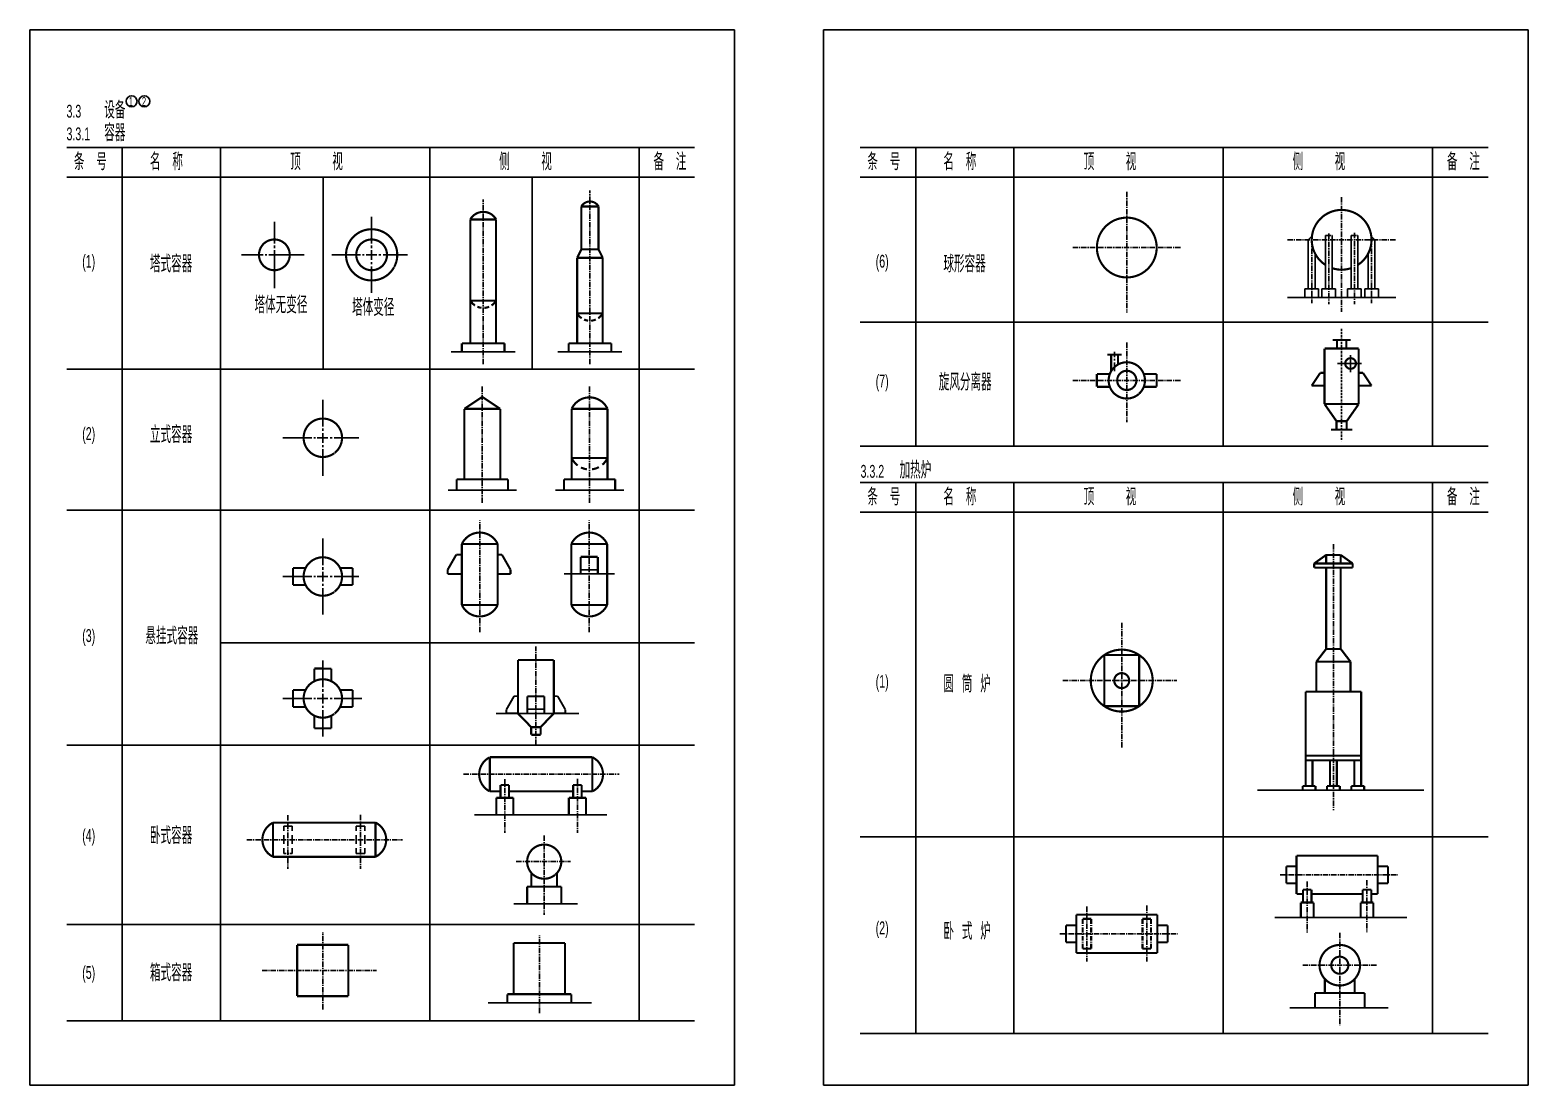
# Model space of a CAD drawing. Header units: inches. Extents: x -18 to 2014, y 4 to 801.
# Drawn here: x 728.1 to 1078.9, y 552.9 to 799.9 of the extents above; entities that cross this region are included whole.
import ezdxf

# ---------------------------------------------------------------- set-up
doc = ezdxf.new("R2010")
doc.units = ezdxf.units.IN
doc.header["$MEASUREMENT"] = 0
doc.linetypes.add('CENTER', pattern=[2, 1.25, -0.25, 0.25, -0.25])
doc.linetypes.add('DASHED', pattern=[0.75, 0.5, -0.25])
doc.styles.get("Standard").update_dxf_attribs({"font": 'pdatxt.shx', "bigfont": 'hztxt.shx'})

msp = doc.modelspace()

# ---------------------------------------------------------------- linework, layer by layer
at = {"color": 3}
for p, q in [((728.1182285776364, 799.9222057651165), (893.1182285776364, 799.9222057651165)), ((728.1182285776364, 552.9222057651165), (728.1182285776364, 799.9222057651165)), ((893.1182285776364, 799.9222057651165), (893.1182285776364, 552.9222057651165)), ((913.9181606684766, 799.9222057651165), (1078.918160668477, 799.9222057651165)), ((913.9181606684766, 552.9222057651165), (913.9181606684766, 799.9222057651165)), ((1078.918160668477, 799.9222057651165), (1078.918160668477, 552.9222057651165)), ((736.7446712338152, 772.417743423715), (883.7446712338152, 772.417743423715)), ((749.7446712338152, 772.417743423715), (749.7446712338152, 567.9837790291127)), ((772.7446712338152, 772.417743423715), (772.7446712338152, 567.9837790291127)), ((821.7446712338152, 772.417743423715), (821.7446712338152, 567.9837790291127)), ((870.7446712338152, 772.417743423715), (870.7446712338157, 567.9837790291127)), ((922.5446033246554, 772.417743423715), (1069.544603324656, 772.417743423715)), ((935.5446033246554, 772.417743423715), (935.5446033246554, 702.4837790291127)), ((958.5446033246554, 772.417743423715), (958.5446033246554, 702.4837790291127)), ((1007.544603324655, 772.417743423715), (1007.544603324655, 702.4837790291127)), ((1056.544603324656, 772.417743423715), (1056.544603324656, 702.4837790291127)), ((736.7446712338152, 765.4837790291127), (883.7446712338152, 765.4837790291127)), ((796.7446712338148, 765.4837790291127), (796.7446712338148, 720.4837790291127)), ((845.7446712338152, 765.4837790291127), (845.7446712338157, 720.4837790291127)), ((922.5446033246554, 765.4837790291127), (1069.544603324656, 765.4837790291127)), ((785.346303426718, 754.9828054031307), (785.346303426718, 749.930636692424)), ((808.1275221191278, 756.1502852165313), (808.1275221191278, 749.930636692424)), ((1027.46411289707, 750.7952776766748), (1028.396756420715, 751.6898075447067)), ((1043.064112897047, 750.7952776766748), (1042.131469373402, 751.6898075447067)), ((777.6357353579002, 747.2774386346865), (782.7404142056372, 747.2774386346865)), ((783.2184446372736, 747.2774386346865), (783.609561441224, 747.2774386346865)), ((784.044136885471, 747.2774386346865), (792.355907773264, 747.2774386346865)), ((785.346303426718, 749.4312127244372), (785.346303426718, 748.8666508497626)), ((785.346303426718, 748.3455133685803), (785.346303426718, 739.4553238849023)), ((798.7813829903995, 747.2774386346865), (805.521632898047, 747.2774386346865)), ((805.9996633296834, 747.2774386346865), (806.3907801336337, 747.2774386346865)), ((806.8253555778807, 747.2774386346865), (809.3095608323243, 747.2774386346865)), ((808.1275221191278, 749.4312127244372), (808.1275221191278, 748.8666508497626)), ((808.1275221191278, 748.3455133685803), (808.1275221191278, 746.0757373224218)), ((809.8095608323243, 747.2774386346865), (810.3095608323243, 747.2774386346865)), ((810.8095608323243, 747.2774386346865), (816.5390502573092, 747.2774386346865)), ((808.1275221191278, 745.5757373224218), (808.1275221191278, 745.0757373224218)), ((808.1275221191278, 744.5757373224218), (808.1275221191278, 738.4045920528417)), ((922.5446033246554, 731.4837790291127), (1069.544603324656, 731.4837790291127)), ((826.7552060136046, 724.5621997453255), (841.7552060136046, 724.5621997453255)), ((851.7445123024551, 724.5621997453255), (866.7445123024551, 724.5621997453255)), ((982.1026143011192, 723.2912915626266), (982.1026143011192, 724.5791711874633)), ((982.1026143011192, 722.5186543594299), (982.1026143011192, 722.8948060238142)), ((1037.361451585223, 723.7824640269934), (1037.361451585223, 719.8402015401342)), ((736.7446712338152, 720.4837790291127), (883.7446712338152, 720.4837790291127)), ((982.1026143011192, 720.0492632523362), (982.1026143011192, 722.0408385887021)), ((1034.293422139325, 721.8409696540832), (1039.948451681001, 721.8409696540832)), ((796.6991051804981, 713.3226328831478), (796.6991051804981, 707.1029843590404)), ((796.6991051804981, 706.6035603910536), (796.6991051804981, 706.038998516379)), ((796.6991051804981, 705.5178610351968), (796.6991051804981, 703.2480849890383)), ((787.3529660517698, 704.449786301303), (794.0932159594178, 704.449786301303)), ((794.5712463910542, 704.449786301303), (794.9623631950045, 704.449786301303)), ((795.3969386392515, 704.449786301303), (797.8811438936951, 704.449786301303)), ((796.6991051804981, 702.7480849890383), (796.6991051804981, 702.2480849890383)), ((796.6991051804981, 701.7480849890383), (796.6991051804981, 695.5769397194582)), ((798.3811438936951, 704.449786301303), (798.8811438936951, 704.449786301303)), ((799.3811438936951, 704.449786301303), (805.11063331868, 704.449786301303)), ((922.5446033246554, 702.4837790291127), (1069.544603324656, 702.4837790291127)), ((826.0409274435661, 692.2224981318365), (842.0409274435666, 692.2224981318365)), ((851.1613584993416, 692.2224981318365), (867.1613584993416, 692.2224981318365)), ((922.5446033246554, 693.9562781234098), (1069.544603324656, 693.9562781234098)), ((935.5446033246554, 693.9562781234098), (935.5446033246554, 565.0223137288076)), ((958.5446033246554, 693.9562781234098), (958.5446033246554, 565.0223137288076)), ((1007.544603324655, 693.9562781234098), (1007.544603324655, 565.0223137288076)), ((1056.544603324656, 693.9562781234098), (1056.544603324656, 565.0223137288076)), ((736.7446712338152, 687.4837790291127), (883.7446712338152, 687.4837790291127)), ((922.5446033246554, 687.0223137288075), (1069.544603324656, 687.0223137288075)), ((796.6991051804981, 680.8449963548053), (796.6991051804981, 674.6253478306979)), ((796.6991051804981, 674.1259238627111), (796.6991051804981, 673.5613619880365)), ((857.0854474289869, 673.5707281138656), (861.0854474289869, 673.5707281138656)), ((787.3529660517698, 671.9721497729605), (794.0932159594178, 671.9721497729605)), ((794.5712463910542, 671.9721497729605), (794.9623631950045, 671.9721497729605)), ((795.3969386392515, 671.9721497729605), (797.8811438936951, 671.9721497729605)), ((796.6991051804981, 673.0402245068543), (796.6991051804981, 670.7704484606958)), ((796.6991051804981, 670.2704484606958), (796.6991051804981, 669.7704484606958)), ((798.3811438936951, 671.9721497729605), (798.8811438936951, 671.9721497729605)), ((799.3811438936951, 671.9721497729605), (805.11063331868, 671.9721497729605)), ((853.2300693333788, 672.5707281138656), (864.9870836419083, 672.5707281138656)), ((796.6991051804981, 669.2704484606958), (796.6991051804981, 663.0993031911157)), ((772.7446712338152, 656.4837790291127), (883.7446712338152, 656.4837790291127)), ((796.6991051804981, 652.2932298878152), (796.6991051804981, 646.0735813637078)), ((796.6991051804981, 645.574157395721), (796.6991051804981, 645.0095955210464)), ((787.3529660517698, 643.4203833059704), (794.0932159594178, 643.4203833059704)), ((794.5712463910542, 643.4203833059704), (794.9623631950045, 643.4203833059704)), ((795.3969386392515, 643.4203833059704), (797.8811438936951, 643.4203833059704)), ((796.6991051804981, 644.4884580398642), (796.6991051804981, 642.2186819937057)), ((798.3811438936951, 643.4203833059704), (798.8811438936951, 643.4203833059704)), ((799.3811438936951, 643.4203833059704), (805.8436549570011, 643.4060419083257)), ((796.6991051804981, 641.7186819937057), (796.6991051804981, 641.2186819937057)), ((796.6991051804981, 640.7186819937057), (796.6991051804981, 634.5475367241256)), ((837.2532493343648, 639.917238702085), (856.6430831514132, 639.917238702085)), ((844.5856181146615, 640.917238702085), (848.5856181146615, 640.917238702085)), ((736.7446712338152, 632.4837790291127), (883.7446712338152, 632.4837790291127)), ((1015.550825081323, 621.923088772834), (1054.53146837919, 621.923088772834)), ((832.229164584373, 616.1643955094938), (863.2070035620642, 616.1643955094939)), ((787.5414431534974, 613.5551312444667), (787.5414431534974, 612.4274434573813)), ((787.5414431534974, 613.5551312444667), (789.5414431534974, 613.5551312444666)), ((787.5414431534974, 611.4274434573813), (787.5414431534974, 609.3917300198002)), ((789.5414431534974, 613.5551312444666), (789.5414431534974, 612.4274434573813)), ((789.5414431534974, 611.4274434573813), (789.5414431534974, 609.3917300198002)), ((804.5414431534974, 613.5551312444667), (804.5414431534974, 612.4274434573813)), ((804.5414431534974, 613.5551312444666), (806.5414431534974, 613.5551312444666)), ((804.5414431534974, 611.4274434573813), (804.5414431534974, 609.3917300198002)), ((806.5414431534974, 613.5551312444666), (806.5414431534974, 612.4274434573813)), ((806.5414431534974, 611.4274434573813), (806.5414431534974, 609.3917300198002)), ((922.5446033246554, 611.0223137288076), (1069.544603324656, 611.0223137288076)), ((787.5414431534974, 608.3917300198002), (787.5414431534974, 607.1551312444666)), ((789.5414431534974, 608.3917300198002), (789.5414431534974, 607.1551312444666)), ((804.5414431534974, 608.3917300198002), (804.5414431534974, 607.1551312444666)), ((804.5414431534974, 607.1551312444666), (806.5414431534974, 607.1551312444666)), ((806.5414431534974, 608.3917300198002), (806.5414431534974, 607.1551312444666)), ((841.4603467146859, 595.3654534543621), (856.3096676740275, 595.3654534543621)), ((736.7446712338152, 590.4837790291127), (883.7446712338152, 590.4837790291127)), ((1019.603678443275, 592.1401114766896), (1050.568670145357, 592.1401114766896)), ((859.591626052899, 572.1921642019411), (835.3985440075991, 572.1921642019411)), ((1023.1662495219, 570.9667558205687), (1046.181773005932, 570.9667558205687)), ((736.7446712338152, 567.9837790291127), (883.7446712338152, 567.9837790291127)), ((922.5446033246554, 565.0223137288076), (1069.544603324656, 565.0223137288076)), ((893.1182285776364, 552.9222057651165), (728.1182285776364, 552.9222057651165)), ((1078.918160668477, 552.9222057651165), (913.9181606684766, 552.9222057651165))]:
    msp.add_line(p, q, dxfattribs=at)
at = {"color": 3, "linetype": 'CENTER'}
for p, q in [((859.2445123024551, 721.707024151786), (859.2445123024551, 762.3157065649659)), ((984.9600408744633, 762.0066067033948), (984.9600408744633, 733.7974619395251)), ((834.2552060136046, 721.707024151786), (834.2552060136046, 760.2053568687077)), ((1035.264112897058, 760.7766297804126), (1035.264112897058, 733.9512100422347)), ((1022.597619678929, 750.7952776766748), (1047.930606115187, 750.7952776766748)), ((1028.264112897022, 750.7952776766748), (1028.264112897022, 735.9894642267739)), ((1031.464112897059, 751.7952776766748), (1033.064112897059, 751.7952776766748)), ((1032.264112897058, 752.3047999555455), (1032.264112897058, 735.7594873038003)), ((1037.464112897059, 751.7952776766748), (1039.064112897059, 751.7952776766748)), ((1038.264112897058, 752.4585480582551), (1038.264112897058, 735.7594873038003)), ((1041.464112897047, 750.7952776766748), (1043.064112897047, 750.7952776766748)), ((1042.264112897047, 750.7952776766748), (1042.264112897047, 735.9894642267825)), ((972.2935476563345, 748.9870004151094), (997.6265340925921, 748.9870004151094)), ((984.9600408744633, 726.7346908888604), (984.9600408744633, 708.1238352060153)), ((834.0409274435666, 689.2293876234435), (834.0409274435666, 716.7104648884177)), ((859.1613584993416, 689.2293876234435), (859.1613584993416, 716.7104648884177)), ((972.2935476563345, 717.884608346677), (997.6265340925921, 717.884608346677)), ((833.4474249535602, 658.977616576243), (833.4474249535602, 685.0586948704469)), ((859.0854474289869, 658.977616576243), (859.0854474289869, 685.0586948704469)), ((1033.346336469732, 679.5435807782183), (1033.346336469732, 617.2655020153886)), ((983.7731272171374, 661.151537383615), (983.7731272171374, 631.9357723676625)), ((846.5856181146615, 632.5862047268145), (846.5856181146615, 655.5741714833957)), ((970.0089353010823, 647.6021972008356), (996.7022023836959, 647.6021972008356)), ((829.666712086144, 625.6643955094938), (866.094784000517, 625.6643955094938)), ((839.3094380790391, 624.497292200566), (839.3094380790391, 611.9468262827442)), ((856.3094380790391, 624.5731460037866), (856.3094380790391, 611.9468262827442)), ((788.5414431534974, 616.0673491565194), (788.5414431534974, 603.5168832386976)), ((805.5414431534974, 616.1432029597399), (805.5414431534974, 603.5168832386976)), ((848.5406202093524, 611.3104810657924), (848.5406202093524, 592.7986878352167)), ((778.8987171606024, 610.3551312444666), (815.3267890749754, 610.3551312444666)), ((842.0076795506599, 605.2147795494669), (854.684452606824, 605.2147795494669)), ((1020.847102579326, 602.1401114766896), (1048.443039629476, 602.1401114766896)), ((1027.202642882745, 600.5935601145669), (1027.202642882745, 588.5688366172482)), ((1041.202642882745, 600.8512919071202), (1041.202642882745, 588.7436610717378)), ((975.6306649381637, 594.702702678227), (975.6306649381637, 581.8621255831936)), ((989.6306649381637, 594.9604344707802), (989.6306649381637, 581.8621255831936)), ((796.6842679048897, 570.6154322672763), (796.6842679048897, 588.743890354919)), ((847.3978600793222, 569.7843947444255), (847.3978600793222, 587.9128528320682)), ((969.2751246347449, 588.323834888512), (996.8710616848949, 588.323834888512)), ((1034.840788407852, 588.522313302326), (1034.840788407852, 566.9667582141707)), ((782.4700953991638, 579.7292322059305), (809.2554413206414, 579.7292322059305)), ((1026.16827464181, 580.9667558205687), (1043.624493024696, 580.9667558205687))]:
    msp.add_line(p, q, dxfattribs=at)
at = {"color": 3, "linetype": 'Continuous'}
for p, q in [((1027.464112897021, 750.7952776766662), (1027.464112897021, 739.2952776766748)), ((1031.464112897059, 751.7952776766748), (1031.464112897059, 739.2952776766748)), ((1033.064112897059, 751.7952776766748), (1033.064112897059, 739.2952776766748)), ((1037.464112897059, 751.7952776766748), (1037.464112897059, 739.2952776766748)), ((1039.064112897059, 751.7952776766748), (1039.064112897059, 739.2952776766748)), ((1043.064112897047, 750.7952776766748), (1043.064112897047, 739.2952776766748)), ((1029.064112897021, 747.5456623148259), (1029.064112897021, 739.2952776766748)), ((1041.464112897047, 747.545662314826), (1041.464112897047, 739.2952776766748)), ((1022.597619678929, 737.2952776766748), (1047.930606115187, 737.2952776766748)), ((1026.664112897022, 739.2952776766748), (1026.664112897022, 737.2952776766748)), ((1026.664112897022, 739.2952776766749), (1029.864112897021, 739.2952776766748)), ((1029.864112897021, 739.2952776766748), (1029.864112897021, 737.2952776766748)), ((1030.664112897058, 739.2952776766748), (1033.864112897058, 739.2952776766748)), ((1030.664112897058, 739.2952776766748), (1030.664112897058, 737.2952776766748)), ((1033.864112897058, 739.2952776766748), (1033.864112897058, 737.2952776766748)), ((1036.664112897058, 739.2952776766748), (1036.664112897058, 737.2952776766748)), ((1036.664112897058, 739.2952776766748), (1039.864112897058, 739.2952776766748)), ((1039.864112897058, 739.2952776766748), (1039.864112897058, 737.2952776766748)), ((1040.664112897047, 739.2952776766748), (1040.664112897047, 737.2952776766748)), ((1040.664112897047, 739.2952776766748), (1043.864112897047, 739.2952776766748)), ((1043.864112897047, 739.2952776766748), (1043.864112897047, 737.2952776766748))]:
    msp.add_line(p, q, dxfattribs=at)
at = {"color": 3, "linetype": 'DASHED'}
for p, q in [((1035.264112897058, 729.9389282550338), (1035.264112897058, 703.6612330061924)), ((787.5414431534974, 607.1551312444666), (789.5414431534974, 607.1551312444666))]:
    msp.add_line(p, q, dxfattribs=at)
at = {"color": 3, "const_width": 0.5}
for points in [[(861.2395123024554, 758.6303435833867, 0.5718277590721937), (857.2495123024552, 758.6303435833867, 0.5718277590721937)], [(1040.600803785052, 755.3251485761605, 1.158475445843827), (1031.464112897059, 744.9165022939729, 5411.021813294206)], [(837.2552060136046, 755.623940246427, 0.5718277590721937), (831.2552060136046, 755.623940246427, 0.5718277590721937)], [(990.2967317624572, 753.516871314595, 5411.021813294206), (990.3000789290851, 753.512925025086, 5411.021813294206)], [(1039.064112897059, 744.9165022940042, 0.4525916407682453), (1040.60415095168, 755.3212022866516, 5411.021813294206)], [(788.7324291973961, 746.055083422342, 2650.800632178707), (788.7305808358566, 746.0499752266811, 2650.800632178707)], [(813.422959486145, 744.4563850917712, 250.4219218787972), (813.3772253212661, 744.3721647595661, 250.4219218787972)], [(811.5136478898058, 746.055083422342, 2650.800632178707), (811.5117995282664, 746.0499752266811, 2650.800632178707)], [(1033.064112897059, 744.1499785863274, 0.1612276862112973), (1037.464112897059, 744.1499785863435, 5411.021813294206)], [(831.2552060136046, 736.5601767139711, 0.1138811816957549), (832.3321120206225, 735.4241481229902, 0.1138811816957549)], [(836.1885082672744, 735.4309401008844, 0.1129892392107158), (837.2552060136046, 736.5601767139711, 0.1129892392107158)], [(832.8850283204234, 735.1257054634165, 0.07186784820644802), (833.8468108001695, 734.8687337925679, 0.07186784820644802)], [(834.5352691628856, 734.8559782349002, 0.08217559677256678), (835.6379688299618, 735.1311236770505, 0.08217559677256678)], [(856.2445123024551, 733.5621997453252, 0.1138811816957549), (857.321418309473, 732.4261711543443, 0.1138811816957549)], [(861.1778145561253, 732.4329631322385, 0.1129892392107158), (862.2445123024551, 733.5621997453252, 0.1129892392107158)], [(857.8743346092739, 732.1277284947705, 0.07186784820644802), (858.8361170890199, 731.870756823922, 0.07186784820644802)], [(859.524575451736, 731.8580012662543, 0.08217559677256678), (860.6272751188127, 732.1331467084045, 0.08217559677256678)], [(1036.767116564052, 720.7413033944346, 754.7557143497093), (1036.761297009215, 720.7444686349788, 754.7557143497093)], [(987.7968480035335, 714.7199558677378, 520.1474080009245), (987.7724278106163, 714.6982342755177, 520.1474080009245)], [(986.36061782124, 716.1236755778986, 435.4585578685688), (986.3443835554241, 716.1108847657121, 435.4585578685688)], [(863.3613584993415, 711.2224981318362, 0.6401741382231915), (854.9613584993418, 711.2224981318357, 0.6401741382231915)], [(799.4606054071556, 700.8967430285335, 196.9040480168057), (799.387863050723, 700.8413820673923, 196.9040480168057)], [(854.9613584993414, 699.7224981318374, 0.1235745088237646), (856.3733430714184, 697.9686343270192, 0.1235745088237646)], [(862.1617670236343, 698.1391699574054, 0.108649219663945), (863.3613584993419, 699.7224981318367, 0.108649219663945)], [(857.1278807268624, 697.5048129340225, 0.07969926267397011), (858.5291244330025, 697.0771861241885, 0.07969926267397011)], [(859.7462831918089, 697.0709058620532, 0.09199646669114006), (861.3532427309143, 697.5861800269732, 0.09199646669114006)], [(837.6474249535601, 679.5707281138654, 0.6401741382231915), (829.2474249535595, 679.5707281138648, 0.6401741382231915)], [(863.2854474289867, 679.5707281138654, 0.6401741382231915), (854.885447428987, 679.5707281138648, 0.6401741382231915)], [(799.4606054071556, 668.419106500191, 196.9040480168057), (799.387863050723, 668.3637455390498, 196.9040480168057)], [(837.6474249535601, 665.3121035379556, -0.6401741382231915), (829.2474249535595, 665.3121035379562, -0.6401741382231915)], [(863.2854474289867, 665.3121035379556, -0.6401741382231915), (854.885447428987, 665.3121035379562, -0.6401741382231915)], [(985.5735448271322, 640.5793063124889, 7565.890883848781), (985.5698316535969, 640.5783554338246, 7565.890883848781)], [(985.0101135012602, 646.3643099148145, 1355.120832662847), (985.006454164383, 646.3606640191615, 1355.120832662847)], [(799.4606054071556, 639.8673400332009, 196.9040480168057), (799.387863050723, 639.8119790720597, 196.9040480168057)], [(835.8094380790386, 629.6643955094938, 0.6247269919659565), (835.8094380790391, 621.6643955094938, 0.6247269919659565)], [(859.8094380790386, 621.6643955094938, 0.6247269919659565), (859.8094380790386, 629.6643955094938, 0.6247269919659565)], [(785.0414431534974, 614.3551312444666, 0.6247269919659565), (785.0414431534974, 606.3551312444666, 0.6247269919659565)], [(809.0414431534974, 606.3551312444666, 0.6247269919659565), (809.0414431534974, 614.3551312444666, 0.6247269919659565)], [(851.1164801231104, 602.1545596709789, 369.3260084958575), (851.0831859464257, 602.1268418116458, 369.3260084958575)], [(1038.739060943529, 578.2527235367551, 1308.683583206705), (1038.730747291229, 578.240821139466, 1308.683583206705)], [(1035.070515996443, 578.9799933196541, 4650.597981582792), (1035.068807088446, 578.9797964648444, 4650.597981582792)]]:
    msp.add_lwpolyline(points, format="xyb", dxfattribs=at)
at = {"color": 3}
for points, const_width in [([(857.2495123024552, 748.5621997453255), (857.2495123024552, 758.6303435833751)], 0.5), ([(857.2495123024552, 758.5892861501542), (861.2395123024554, 758.5892861501542)], 0.5), ([(861.239512302455, 748.5621997453254), (861.2395123024554, 758.6303435833752)], 0.5), ([(831.2552060136046, 726.5621997453254), (831.2552060136046, 755.6239402464096)], 0.5), ([(831.2552060136046, 755.5621997453255), (837.2552060136046, 755.5621997453255)], 0.5), ([(837.2552060136046, 726.5621997453254), (837.2552060136046, 755.6239402464097)], 0.5), ([(856.2445123024551, 746.5621997453255), (857.2495123024552, 748.5621997453255)], 0.5), ([(857.2495123024552, 748.5621997453255), (861.2395123024554, 748.5621997453255)], 0.5), ([(861.2395123024554, 748.5621997453254), (862.2445123024551, 746.5621997453254)], 0.5), ([(856.2445123024551, 746.5621997453255), (862.2445123024551, 746.5621997453254)], 0.5), ([(856.2445123024551, 726.5621997453254), (856.2445123024551, 746.5621997453255)], 0.5), ([(862.2445123024555, 726.5621997453254), (862.2445123024551, 746.5621997453254)], 0.5), ([(831.2552060136046, 736.5621997453254), (837.2552060136046, 736.5621997453254)], 0.5), ([(856.2445123024551, 733.5642227766795), (862.2445123024551, 733.5642227766795)], 0.5), ([(829.2552060136046, 724.5621997453255), (829.2552060136046, 726.5621997453255)], 0.5), ([(829.2552060136046, 726.5621997453255), (839.2552060136046, 726.5621997453254)], 0.5), ([(839.2552060136046, 724.5621997453255), (839.2552060136046, 726.5621997453255)], 0.5), ([(854.2445123024551, 726.5621997453255), (864.2445123024551, 726.5621997453254)], 0.5), ([(854.2445123024551, 724.5621997453255), (854.2445123024551, 726.5621997453255)], 0.5), ([(864.2445123024551, 724.5621997453255), (864.2445123024551, 726.5621997453255)], 0.5), ([(1033.164112897058, 727.3409696540832), (1037.364112897059, 727.3409696540832)], 0.5), ([(1034.164112897058, 727.3409696540832), (1034.164112897058, 725.3409696540832)], 0.5), ([(1036.364112897058, 727.3409696540832), (1036.364112897058, 725.3409696540832)], 0.5), ([(981.302614301119, 720.0492632523362), (981.302614301119, 723.884608346677)], 0.5), ([(982.9026143011189, 721.6034113658347), (982.9026143011189, 723.884608346677)], 0.5), ([(1031.264112897058, 725.3409696540832), (1031.264112897058, 712.3409696540833)], 0.5), ([(1031.264112897058, 725.3409696540832), (1039.264112897058, 725.3409696540832)], 0.5), ([(1039.264112897058, 725.3409696540832), (1039.264112897058, 712.3409696540833)], 0.5), ([(1028.264112897058, 716.6409696540833), (1030.264112897058, 719.6409696540833)], 0.5), ([(1030.264112897058, 719.6409696540833), (1031.264112897058, 719.6409696540833)], 0.5), ([(1040.264112897058, 719.6409696540833), (1039.264112897058, 719.6409696540833)], 0.5), ([(1042.264112897058, 716.6409696540833), (1040.264112897058, 719.6409696540833)], 0.5), ([(1028.264112897058, 716.6409696540833), (1031.264112897058, 716.6409696540833)], 0.5), ([(1042.264112897058, 716.6409696540833), (1039.264112897058, 716.6409696540833)], 0.5), ([(834.0409274435666, 714.0224981318364), (829.8409274435663, 711.2224981318365)], 0.5), ([(838.2409274435664, 711.2224981318365), (834.0409274435666, 714.0224981318364)], 0.5), ([(1031.264112897058, 712.3409696540833), (1034.064112897059, 708.3409696540833)], 0.5), ([(1031.264112897058, 712.3409696540833), (1039.264112897058, 712.3409696540833)], 0.5), ([(1036.464112897059, 708.3409696540833), (1039.264112897058, 712.3409696540833)], 0.5), ([(829.8409274435663, 711.2224981318365), (838.2409274435664, 711.2224981318365)], 0.5), ([(829.8409274435663, 694.7224981318365), (829.8409274435663, 711.2224981318365)], 0.5), ([(838.2409274435664, 694.7224981318365), (838.2409274435664, 711.2224981318365)], 0.5), ([(854.9613584993418, 711.2224981318365), (863.3613584993415, 711.2224981318365)], 0.5), ([(854.9613584993418, 694.7224981318365), (854.9613584993418, 711.2224981318365)], 0.5), ([(863.3613584993415, 694.7224981318365), (863.3613584993415, 711.2224981318365)], 0.5), ([(1032.764112897058, 706.3409696540833), (1037.764112897058, 706.3409696540833)], 0.5), ([(1034.064112897059, 708.3409696540833), (1034.064112897059, 706.3409696540833)], 0.5), ([(1034.064112897059, 708.3409696540833), (1036.464112897059, 708.3409696540833)], 0.5), ([(1036.464112897059, 708.3409696540833), (1036.464112897059, 706.3409696540833)], 0.5), ([(854.9613584993418, 699.7224981318365), (863.3613584993415, 699.7224981318365)], 0.5), ([(828.0409274435661, 694.7224981318365), (840.0409274435666, 694.7224981318365)], 0.5), ([(828.0409274435661, 692.2224981318365), (828.0409274435661, 694.7224981318365)], 0.5), ([(840.0409274435666, 692.2224981318365), (840.0409274435666, 694.7224981318365)], 0.5), ([(853.1613584993416, 694.7224981318365), (865.1613584993416, 694.7224981318365)], 0.5), ([(853.1613584993416, 692.2224981318365), (853.1613584993416, 694.7224981318365)], 0.5), ([(865.1613584993416, 692.2224981318365), (865.1613584993416, 694.7224981318365)], 0.5), ([(825.9399282821156, 673.5707281138655), (827.9399282821156, 677.0707281138656)], 0.5), ([(828.9399282821156, 677.0707281138656), (827.9399282821156, 677.0707281138656)], 0.5), ([(829.24742495356, 679.5707281138656), (837.6474249535601, 679.5707281138656)], 0.5), ([(829.24742495356, 665.3121035379554), (829.24742495356, 679.5707281138656)], 0.5), ([(837.6474249535601, 665.3121035379554), (837.6474249535601, 679.5707281138656)], 0.5), ([(837.6474249535601, 677.0707281138656), (838.6474249535601, 677.0707281138656)], 0.5), ([(840.6474249535601, 673.5707281138655), (838.6474249535601, 677.0707281138656)], 0.5), ([(854.885447428987, 679.5707281138656), (863.2854474289867, 679.5707281138656)], 0.5), ([(854.885447428987, 665.3121035379554), (854.885447428987, 679.5707281138656)], 0.5), ([(863.2854474289867, 665.3121035379554), (863.2854474289867, 679.5707281138656)], 0.5), ([(1031.646336469732, 677.023088772834), (1028.846336469732, 675.023088772834)], 0.5), ([(1031.646336469732, 675.023088772834), (1031.646336469732, 677.023088772834)], 0.5), ([(1031.646336469732, 677.023088772834), (1035.046336469732, 677.023088772834)], 0.5), ([(1035.046336469732, 677.023088772834), (1037.846336469732, 675.023088772834)], 0.5), ([(1035.046336469732, 675.023088772834), (1035.046336469732, 677.023088772834)], 0.5), ([(789.6991051804981, 673.9721497729605), (789.6991051804981, 669.9721497729605)], 0.5), ([(792.6679763063463, 673.9721497729605), (789.6991051804981, 673.9721497729605)], 0.5), ([(800.7302340546499, 673.9721497729605), (803.6991051804981, 673.9721497729605)], 0.5), ([(803.6991051804981, 673.9721497729605), (803.6991051804986, 669.9721497729605)], 0.5), ([(825.9399282821156, 672.5707281138655), (825.9399282821156, 673.5707281138655)], 0.5), ([(840.6474249535601, 672.5707281138655), (840.6474249535601, 673.5707281138655)], 0.5), ([(857.0854474289869, 676.5707281138657), (861.0854474289869, 676.5707281138656)], 0.5), ([(1028.846336469732, 675.023088772834), (1028.846336469732, 674.023088772834)], 0.5), ([(1028.846336469732, 675.023088772834), (1037.846336469732, 675.023088772834)], 0.5), ([(1028.846336469732, 674.023088772834), (1037.846336469732, 674.0230887728341)], 0.5), ([(1031.646336469732, 655.023088772834), (1031.646336469732, 674.0230887728341)], 0.5), ([(1035.046336469732, 655.023088772834), (1035.046336469732, 674.0230887728341)], 0.5), ([(1037.846336469732, 675.023088772834), (1037.846336469732, 674.0230887728341)], 0.5), ([(792.6679763063477, 669.9721497729605), (789.6991051804981, 669.9721497729605)], 0.5), ([(800.7302340546486, 669.9721497729605), (803.6991051804986, 669.9721497729605)], 0.5), ([(828.9399282821156, 672.5707281138655), (825.9399282821156, 672.5707281138656)], 0.5), ([(837.6474249535601, 672.5707281138655), (840.6474249535601, 672.5707281138656)], 0.5), ([(829.24742495356, 665.3121035379554), (837.6474249535601, 665.3121035379554)], 0.5), ([(854.885447428987, 665.3121035379554), (863.2854474289867, 665.3121035379554)], 0.5), ([(842.3856181146617, 639.917238702085), (842.3856181146617, 652.417238702085)], 0.5), ([(842.3856181146617, 652.417238702085), (850.7856181146614, 652.417238702085)], 0.5), ([(850.7856181146614, 639.917238702085), (850.7856181146614, 652.417238702085)], 0.5), ([(979.7034220681127, 653.6021972008356), (987.8428323661625, 653.6021972008356)], 0.5), ([(979.7034220681127, 653.6021972008356), (979.7034220681127, 641.6021972008356)], 0.5), ([(987.8428323661625, 641.6021972008356), (987.8428323661625, 653.6021972008356)], 0.5), ([(1031.646336469732, 655.023088772834), (1029.346336469732, 652.023088772834)], 0.5), ([(1031.646336469732, 655.023088772834), (1035.046336469732, 655.023088772834)], 0.5), ([(1035.046336469732, 655.023088772834), (1037.346336469732, 652.023088772834)], 0.5), ([(794.7057123973283, 647.4547835354995), (794.7105765449502, 650.4236506766769)], 0.5), ([(794.7105765449502, 650.4236506766769), (798.7105711763494, 650.417097145162)], 0.5), ([(798.7057070287275, 647.448230003983), (798.7105711763494, 650.417097145162)], 0.5), ([(1029.346336469732, 652.023088772834), (1029.346336469732, 645.023088772834)], 0.5), ([(1029.346336469732, 652.023088772834), (1037.346336469732, 652.023088772834)], 0.5), ([(1037.346336469732, 652.023088772834), (1037.346336469732, 645.023088772834)], 0.5), ([(789.6991051804981, 645.4203833059704), (789.6991051804981, 641.4203833059704)], 0.5), ([(792.6679763063463, 645.4203833059704), (789.6991051804981, 645.4203833059704)], 0.5), ([(800.7335054100259, 645.4137760891405), (803.702372551205, 645.4089119415186)], 0.5), ([(803.6958190196898, 641.408917310119), (803.702372551205, 645.4089119415186)], 0.5), ([(839.685618114661, 640.817238702085), (841.4856181146612, 643.9672387020852)], 0.45), ([(842.3856181146617, 643.9672387020852), (841.4856181146612, 643.9672387020852)], 0.45), ([(844.5856181146615, 643.9172387020851), (848.5856181146615, 643.917238702085)], 0.5), ([(850.7856181146614, 643.9672387020852), (851.6856181146615, 643.9672387020852)], 0.45), ([(853.4856181146612, 640.817238702085), (851.6856181146615, 643.9672387020852)], 0.45), ([(1026.846336469732, 645.0230887728341), (1026.846336469732, 622.923088772834)], 0.5), ([(1026.846336469732, 645.0230887728341), (1039.846336469732, 645.0230887728341)], 0.5), ([(1039.846336469732, 645.0230887728341), (1039.846336469732, 622.923088772834)], 0.5), ([(792.6679763063477, 641.4203833059704), (789.6991051804981, 641.4203833059704)], 0.5), ([(794.6991051804981, 639.38925443182), (794.6991051804981, 636.4203833059702)], 0.5), ([(798.6991051804981, 639.3892544318186), (798.6991051804981, 636.4203833059704)], 0.5), ([(800.7269518785125, 641.4137814577409), (803.6958190196898, 641.408917310119)], 0.5), ([(839.6856181146615, 639.917238702085), (839.6856181146615, 640.817238702085)], 0.45), ([(842.3856181146617, 639.917238702085), (839.6856181146615, 639.9172387020851)], 0.45), ([(845.4856181146612, 636.7172387020851), (842.3856181146617, 639.917238702085)], 0.5), ([(850.7856181146614, 639.917238702085), (847.685618114661, 636.7172387020851)], 0.5), ([(850.7856181146614, 639.917238702085), (853.4856181146612, 639.9172387020851)], 0.45), ([(853.4856181146612, 639.917238702085), (853.4856181146612, 640.817238702085)], 0.45), ([(979.7034220681127, 641.6021972008356), (987.8428323661625, 641.6021972008356)], 0.5), ([(798.6991051804981, 636.4203833059704), (794.6991051804981, 636.4203833059702)], 0.5), ([(845.4856181146612, 636.7172387020851), (847.6856181146615, 636.7172387020851)], 0.5), ([(845.4856181146612, 634.917238702085), (847.6856181146615, 634.9172387020851)], 0.5), ([(835.8094380790386, 629.6643955094938), (835.8094380790391, 621.6643955094938)], 0.5), ([(835.8094380790386, 629.6643955094938), (859.8094380790386, 629.6643955094938)], 0.5), ([(859.8094380790386, 629.6643955094938), (859.8094380790386, 621.6643955094939)], 0.5), ([(1026.846336469732, 630.0230887728341), (1039.846336469732, 630.0230887728341)], 0.5), ([(1026.846336469732, 628.923088772834), (1039.846336469732, 628.923088772834)], 0.5), ([(1028.446336469732, 628.923088772834), (1028.446336469732, 622.923088772834)], 0.5), ([(1032.546336469732, 628.923088772834), (1032.546336469732, 622.923088772834)], 0.5), ([(1034.146336469732, 628.923088772834), (1034.146336469732, 622.923088772834)], 0.5), ([(1038.246336469733, 628.923088772834), (1038.246336469733, 622.923088772834)], 0.5), ([(835.8094380790391, 621.6643955094938), (838.3094380790391, 621.6643955094938)], 0.5), ([(838.3094380790386, 623.1523271050122), (838.3094380790386, 620.1643955094938)], 0.5), ([(840.3094380790386, 623.1523271050122), (840.3094380790391, 620.1643955094938)], 0.5), ([(840.3094380790391, 621.6643955094938), (855.3094380790386, 621.6643955094939)], 0.5), ([(855.3094380790386, 623.1523271050122), (857.3094380790386, 623.1523271050122)], 0.5), ([(855.3094380790386, 623.1523271050122), (855.3094380790386, 620.1643955094938)], 0.5), ([(857.3094380790391, 623.1523271050122), (857.3094380790391, 620.1643955094938)], 0.5), ([(857.3094380790391, 621.6643955094939), (859.8094380790386, 621.6643955094939)], 0.5), ([(1026.146336469732, 622.923088772834), (1026.146336469732, 621.923088772834)], 0.5), ([(1026.146336469732, 622.923088772834), (1029.146336469732, 622.923088772834)], 0.5), ([(1029.146336469732, 622.923088772834), (1029.146336469732, 621.923088772834)], 0.5), ([(1031.846336469732, 622.923088772834), (1034.846336469732, 622.923088772834)], 0.5), ([(1031.846336469732, 622.923088772834), (1031.846336469732, 621.923088772834)], 0.5), ([(1034.846336469732, 622.923088772834), (1034.846336469732, 621.923088772834)], 0.5), ([(1037.546336469732, 622.923088772834), (1040.546336469732, 622.923088772834)], 0.5), ([(1037.546336469732, 622.923088772834), (1037.546336469732, 621.923088772834)], 0.5), ([(1040.546336469732, 622.923088772834), (1040.546336469732, 621.923088772834)], 0.5), ([(837.3094380790391, 620.1643955094938), (841.3094380790391, 620.1643955094938)], 0.5), ([(854.3094380790386, 620.1643955094938), (858.3094380790391, 620.1643955094939)], 0.5), ([(785.0414431534974, 614.3551312444666), (785.0414431534974, 606.3551312444666)], 0.5), ([(785.0414431534974, 614.3551312444666), (809.0414431534974, 614.3551312444666)], 0.5), ([(809.0414431534974, 614.3551312444666), (809.0414431534974, 606.3551312444667)], 0.5), ([(1024.702642882745, 606.6401114766896), (1043.702642882745, 606.6401114766896)], 0.5), ([(1024.702642882745, 606.6401114766896), (1024.702642882745, 597.6401114766896)], 0.5), ([(1043.702642882745, 606.6401114766896), (1043.702642882745, 597.6401114766896)], 0.5), ([(785.0414431534974, 606.3551312444666), (809.0414431534974, 606.3551312444667)], 0.5), ([(1022.302642882745, 604.1401114766896), (1022.302642882745, 600.1401114766896)], 0.5), ([(1022.302642882745, 604.1401114766896), (1024.702642882745, 604.1401114766896)], 0.5), ([(1043.702642882745, 604.1401114766896), (1046.102642882745, 604.1401114766896)], 0.5), ([(1046.102642882745, 604.1401114766896), (1046.102642882745, 600.1401114766896)], 0.5), ([(845.5406202093524, 602.5690282384006), (845.5406202093524, 599.3654534543621)], 0.5), ([(851.5406202093524, 602.5690282384006), (851.5406202093524, 599.3654534543621)], 0.5), ([(1022.302642882745, 600.1401114766896), (1024.702642882745, 600.1401114766896)], 0.5), ([(1043.702642882745, 600.1401114766896), (1046.102642882745, 600.1401114766896)], 0.5), ([(844.5406202093524, 599.3654534543621), (852.5406202093524, 599.3654534543621)], 0.5), ([(1024.702642882745, 597.6401114766896), (1026.202642882745, 597.6401114766896)], 0.5), ([(1026.202642882745, 598.6401114766895), (1026.202642882745, 595.4349789250565)], 0.5), ([(1026.202642882745, 598.6401114766895), (1028.202642882745, 598.6401114766895)], 0.5), ([(1028.202642882745, 598.6401114766895), (1028.202642882745, 595.4349789250565)], 0.5), ([(1028.202642882745, 597.6401114766896), (1040.202642882745, 597.6401114766896)], 0.5), ([(1040.202642882745, 598.6401114766895), (1042.202642882745, 598.6401114766895)], 0.5), ([(1040.202642882745, 598.6401114766895), (1040.202642882745, 595.4349789250565)], 0.5), ([(1042.202642882745, 598.6401114766895), (1042.202642882745, 595.4349789250565)], 0.5), ([(1042.202642882745, 597.6401114766896), (1043.702642882745, 597.6401114766896)], 0.5), ([(973.1306649381637, 592.823834888512), (992.1306649381637, 592.823834888512)], 0.5), ([(973.1306649381637, 592.823834888512), (973.1306649381637, 583.823834888512)], 0.5), ([(992.1306649381637, 592.823834888512), (992.1306649381637, 583.823834888512)], 0.5), ([(1025.702642882745, 595.6401114766896), (1028.702642882745, 595.6401114766896)], 0.5), ([(1039.702642882745, 595.6401114766896), (1042.702642882745, 595.6401114766896)], 0.5), ([(970.7306649381636, 590.323834888512), (970.7306649381636, 586.323834888512)], 0.5), ([(970.7306649381636, 590.323834888512), (973.1306649381637, 590.323834888512)], 0.5), ([(974.6306649381637, 591.823834888512), (974.6306649381637, 590.6188834383807)], 0.5), ([(974.6306649381637, 591.823834888512), (976.6306649381637, 591.823834888512)], 0.5), ([(974.6306649381637, 590.3688834383809), (974.6306649381637, 590.1188834383809)], 0.5), ([(974.6306649381637, 589.8688834383809), (974.6306649381637, 588.573834888512)], 0.5), ([(976.6306649381637, 591.823834888512), (976.6306649381637, 590.6188834383809)], 0.5), ([(976.6306649381637, 590.3688834383809), (976.6306649381637, 590.1188834383809)], 0.5), ([(976.6306649381637, 589.8688834383809), (976.6306649381637, 588.573834888512)], 0.5), ([(988.6306649381637, 591.823834888512), (990.6306649381637, 591.823834888512)], 0.5), ([(988.6306649381637, 591.823834888512), (988.6306649381637, 590.6188834383807)], 0.5), ([(988.6306649381637, 590.3688834383809), (988.6306649381637, 590.1188834383809)], 0.5), ([(988.6306649381637, 589.8688834383809), (988.6306649381637, 588.573834888512)], 0.5), ([(990.6306649381637, 591.823834888512), (990.6306649381637, 590.6188834383809)], 0.5), ([(990.6306649381637, 590.3688834383809), (990.6306649381637, 590.1188834383809)], 0.5), ([(990.6306649381637, 589.8688834383809), (990.6306649381637, 588.573834888512)], 0.5), ([(992.1306649381637, 590.323834888512), (994.5306649381638, 590.323834888512)], 0.5), ([(994.5306649381638, 590.323834888512), (994.5306649381638, 586.323834888512)], 0.5), ([(790.6842679048897, 585.7292322059305), (802.6842679048897, 585.7292322059305)], 0.5), ([(790.6842679048897, 573.7292322059305), (790.6842679048897, 585.7292322059305)], 0.5), ([(802.6842679048897, 585.7292322059305), (802.6842679048897, 573.7292322059305)], 0.5), ([(841.3978600793222, 574.1921642019411), (841.3978600793222, 586.1921642019411)], 0.5), ([(841.3978600793222, 586.1921642019411), (853.3978600793222, 586.1921642019411)], 0.5), ([(853.3978600793222, 586.1921642019411), (853.3978600793222, 574.1921642019411)], 0.5), ([(970.7306649381636, 586.323834888512), (973.1306649381637, 586.323834888512)], 0.5), ([(974.6306649381637, 588.323834888512), (974.6306649381637, 588.073834888512)], 0.5), ([(974.6306649381637, 587.823834888512), (974.6306649381637, 586.7529012842848)], 0.5), ([(974.6306649381637, 586.5029012842848), (974.6306649381637, 586.2529012842848)], 0.5), ([(974.6306649381637, 586.0029012842848), (974.6306649381637, 584.8238348885119)], 0.5), ([(976.6306649381637, 588.323834888512), (976.6306649381637, 588.073834888512)], 0.5), ([(976.6306649381637, 587.823834888512), (976.6306649381637, 586.7529012842848)], 0.5), ([(976.6306649381637, 586.5029012842848), (976.6306649381637, 586.2529012842848)], 0.5), ([(976.6306649381637, 586.0029012842848), (976.6306649381637, 584.8238348885119)], 0.5), ([(988.6306649381637, 588.323834888512), (988.6306649381637, 588.073834888512)], 0.5), ([(988.6306649381637, 587.823834888512), (988.6306649381637, 586.7529012842848)], 0.5), ([(988.6306649381637, 586.5029012842848), (988.6306649381637, 586.2529012842848)], 0.5), ([(988.6306649381637, 586.0029012842848), (988.6306649381637, 584.8238348885119)], 0.5), ([(990.6306649381637, 588.323834888512), (990.6306649381637, 588.073834888512)], 0.5), ([(990.6306649381637, 587.823834888512), (990.6306649381637, 586.7529012842848)], 0.5), ([(990.6306649381637, 586.5029012842848), (990.6306649381637, 586.2529012842848)], 0.5), ([(990.6306649381637, 586.0029012842848), (990.6306649381637, 584.8238348885119)], 0.5), ([(992.1306649381637, 586.323834888512), (994.5306649381638, 586.323834888512)], 0.5), ([(973.1306649381637, 583.823834888512), (992.1306649381637, 583.823834888512)], 0.5), ([(974.6306649381637, 584.8238348885119), (976.6306649381637, 584.8238348885119)], 0.5), ([(988.6306649381637, 584.8238348885119), (990.6306649381637, 584.8238348885119)], 0.5), ([(1031.340788407852, 577.7554476759024), (1031.340788407852, 574.4667558205687)], 0.5), ([(1038.340788407852, 577.7554476759024), (1038.340788407852, 574.4667558205687)], 0.5), ([(802.6842679048897, 573.7292322059305), (790.6842679048897, 573.7292322059305)], 0.5), ([(854.8978600793222, 574.1921642019411), (839.8978600793222, 574.1921642019411)], 0.5), ([(1029.040788407852, 574.4667558205687), (1029.040788407852, 570.9667558205687)], 0.5), ([(1029.040788407852, 574.4667558205687), (1040.640788407852, 574.4667558205687)], 0.5), ([(1040.640788407852, 574.4667558205687), (1040.640788407852, 570.9667558205687)], 0.5)]:
    msp.add_lwpolyline(points, dxfattribs=dict(at, const_width=const_width))
at = {"color": 3, "linetype": 'CENTER', "const_width": 0.5}
for points in [[(980.4070095028197, 723.884608346677), (983.7252996994936, 723.884608346677)], [(977.9600408744633, 719.384608346677), (977.9600408744633, 716.384608346677)], [(977.9600408744633, 719.384608346677), (980.9835474443167, 719.384608346677)], [(988.9365343046103, 719.384608346677), (991.9600408744633, 719.384608346677)], [(991.9600408744633, 719.384608346677), (991.9600408744633, 716.384608346677)], [(977.9600408744633, 716.384608346677), (980.9835474443167, 716.384608346677)], [(988.9365343046103, 716.384608346677), (991.9600408744633, 716.384608346677)], [(857.0854474289869, 672.5707281138656), (857.0854474289869, 676.5707281138657)], [(861.0854474289869, 672.5707281138656), (861.0854474289869, 676.5707281138656)], [(844.5856181146615, 639.917238702085), (844.5856181146615, 643.9172387020851)], [(848.5856181146615, 639.917238702085), (848.5856181146615, 643.917238702085)], [(845.4856181146612, 634.9172387020851), (845.4856181146612, 636.7172387020851)], [(847.6856181146615, 634.9172387020851), (847.685618114661, 636.7172387020851)], [(837.3094380790391, 620.1643955094938), (837.3094380790391, 616.1643955094939)], [(841.3094380790391, 620.1643955094938), (841.3094380790395, 616.1643955094939)], [(854.3094380790391, 620.1643955094938), (854.3094380790386, 616.1643955094939)], [(858.3094380790391, 620.1643955094939), (858.3094380790386, 616.1643955094939)], [(844.5406202093524, 599.3654534543621), (844.5406202093524, 595.3654534543622)], [(852.5406202093524, 599.3654534543621), (852.5406202093524, 595.3654534543622)], [(1025.702642882745, 595.6401114766896), (1025.702642882745, 592.1401114766896)], [(1028.702642882745, 595.6401114766896), (1028.702642882745, 592.1401114766896)], [(1039.702642882745, 595.6401114766896), (1039.702642882745, 592.1401114766896)], [(1042.702642882745, 595.6401114766896), (1042.702642882745, 592.1401114766896)], [(839.8978600793222, 572.1921642019411), (839.8978600793222, 574.1921642019411)], [(854.8978600793222, 572.1921642019411), (854.8978600793222, 574.1921642019411)]]:
    msp.add_lwpolyline(points, dxfattribs=at)
at = {"color": 3, "linetype": 'DASHED', "const_width": 0.5}
msp.add_lwpolyline([(838.3094380790386, 623.1523271050122), (840.3094380790391, 623.1523271050122)], dxfattribs=at)
at = {"color": 3}
for centre in [(751.9152881720489, 783.2235466487881), (754.8980331108197, 783.2235466487881)]:
    msp.add_circle(centre, 1.284043511688708, dxfattribs=at)

# ---------------------------------------------------------------- texts
at = {"color": 3, "width": 0.62}
for s, height, p in [('3.3', 3, (736.6723910458905, 779.3967560208945)), ('设备', 4, (745.5140832371595, 779.1854035171383)), ('1', 2.1, (751.2737885227058, 782.1080777488268)), ('2', 2.1, (754.3371454268591, 782.1080777488268)), ('3.3.1', 3, (736.6723910458905, 774.0948410985151)), ('容器', 4, (745.5140832371595, 773.8834885947589)), ('条   号', 4, (738.402792950446, 767.0869212809763)), ('名   称', 4, (756.2095372667237, 767.0869212809763)), ('顶        视', 4, (789.0662309425348, 767.0869212809763)), ('侧        视', 4, (837.9941321712332, 767.0869212809763)), ('备   注', 4, (874.1152208093841, 767.0869212809763)), ('条   号', 4, (924.2027250412863, 767.0869212809763)), ('名   称', 4, (942.009469357564, 767.0869212809763)), ('顶        视', 4, (974.8661630333755, 767.0869212809763)), ('侧        视', 4, (1023.794064262073, 767.0869212809763)), ('备   注', 4, (1059.915152900224, 767.0869212809763)), ('(1)', 3, (740.3558873404969, 744.2768664921967)), ('塔式容器', 4, (756.2095372667237, 743.1748167990496)), ('(6)', 3, (926.1558194313371, 744.2768664921967)), ('球形容器', 4, (942.009469357564, 743.1748167990496)), ('塔体无变径', 4, (780.684408106337, 733.5777704842332)), ('塔体变径', 4, (803.5412383306881, 732.994030577533)), ('(7)', 3, (926.1558194313371, 716.2219814168632)), ('旋风分离器', 4, (940.9237741136186, 715.4986364960243)), ('(2)', 3, (740.3558873404969, 703.925687612943)), ('立式容器', 4, (756.2095372667237, 703.2023426921041)), ('3.3.2', 3, (922.619916957448, 695.0948978270735)), ('加热炉', 4, (931.7399826161851, 694.8835453233173)), ('条   号', 4, (924.2027250412863, 688.6254559806711)), ('名   称', 4, (942.009469357564, 688.6254559806711)), ('顶        视', 4, (974.8661630333755, 688.6254559806711)), ('侧        视', 4, (1023.794064262073, 688.6254559806711)), ('备   注', 4, (1059.915152900224, 688.6254559806711)), ('(3)', 3, (740.3558873404969, 656.6359051720867)), ('悬挂式容器', 4, (755.1381248910276, 656.0919282848604)), ('(1)', 3, (926.1558194313371, 645.9148070579314)), ('圆  筒  炉', 4, (942.009469357564, 644.8127573647843)), ('(4)', 3, (740.3558873404969, 609.8823880431474)), ('卧式容器', 4, (756.2095372667237, 609.3384085230227)), ('(2)', 3, (926.1558194313371, 588.2207421428853)), ('卧  式  炉', 4, (942.009469357564, 586.9418530244294)), ('(5)', 3, (740.3558873404969, 577.7616514260081)), ('箱式容器', 4, (756.2095372667237, 577.2176719058834))]:
    msp.add_text(s, height=height, dxfattribs=at).set_placement(p)

doc.saveas('drawing.dxf')
